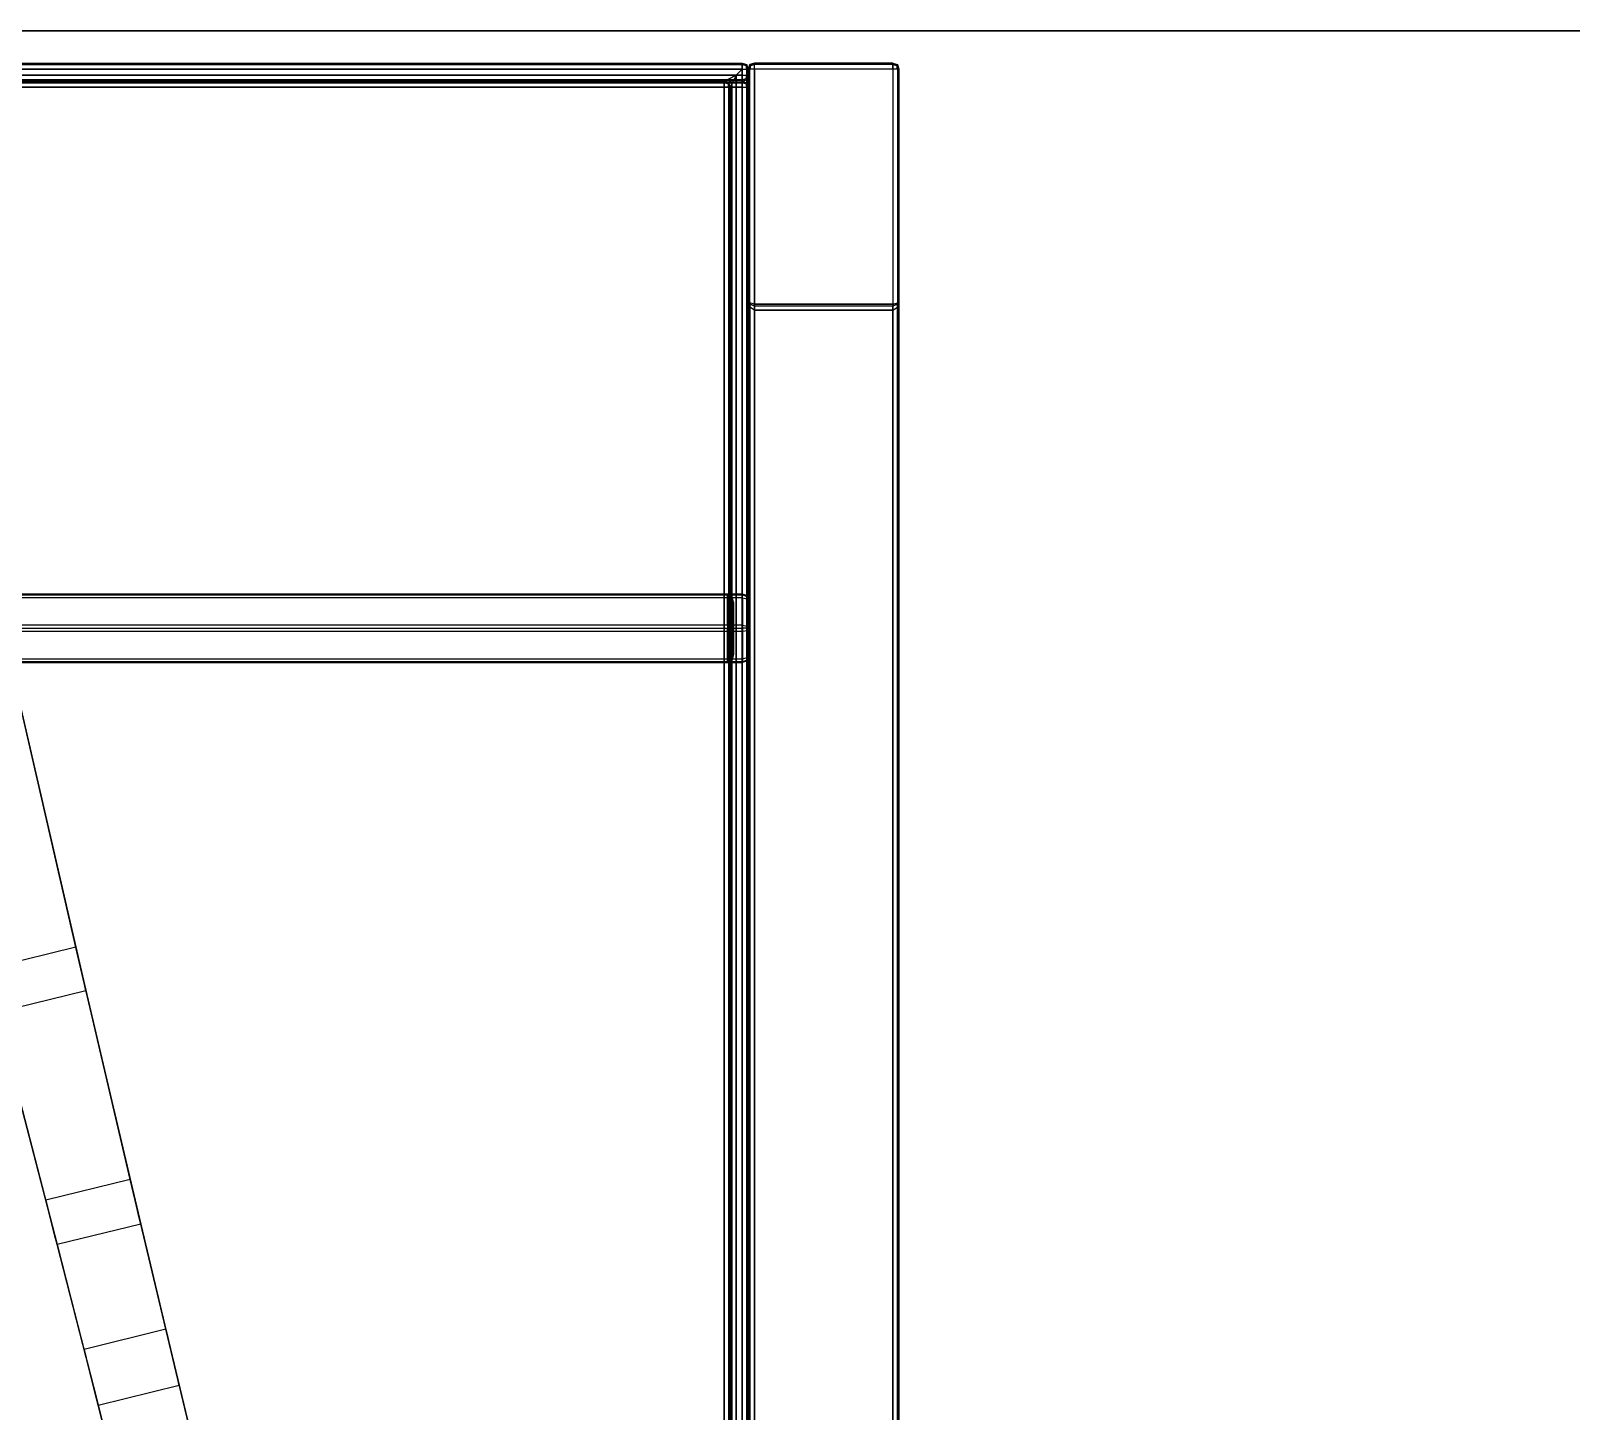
# Model space of a CAD drawing. Extents: x 11992 to 29481, y -6727 to 6811.
# Drawn here: x 15567.5 to 15823.1, y 991.5 to 1220.6 of the extents above; entities that cross this region are included whole.
import ezdxf

# ---------------------------------------------------------------- set-up
doc = ezdxf.new("R2010")
doc.units = 0
doc.header["$MEASUREMENT"] = 0
doc.layers.get('0').update_dxf_attribs({"color": 8, "linetype": 'CONTINUOUS'})

msp = doc.modelspace()

# ---------------------------------------------------------------- linework, layer by layer
for p, q in [((17199.6, 1220.6, -40.43), (14399.59, 1220.6, -40.43)), ((14399.59, 1220.6, 379.57), (17199.6, 1220.6, 379.57)), ((14424.68, 1215.23, -2439.68), (15685.58, 1215.23, -2439.68)), ((14424.68, 1215.23, -2405.56), (15685.58, 1215.23, -2405.56)), ((14424.68, 1215.23, -2403.32), (15685.58, 1215.23, -2403.32)), ((14424.68, 1215.23, -2369.43), (15685.58, 1215.23, -2369.43)), ((14424.68, 1214.98, -2440.43), (15685.58, 1214.98, -2440.43)), ((14424.68, 1214.98, -2404.81), (15685.58, 1214.98, -2404.81)), ((14424.68, 1214.98, -2404.07), (15685.58, 1214.98, -2404.07)), ((14424.68, 1214.98, -2368.68), (15685.58, 1214.98, -2368.68)), ((14424.69, 1215.23, -75.17), (15685.58, 1215.23, -75.17)), ((14424.69, 1215.23, -1412.1), (15685.58, 1215.23, -1412.1)), ((14424.69, 1215.23, -52.17), (15685.58, 1215.23, -52.17)), ((14424.69, 1215.23, -1389.1), (15685.58, 1215.23, -1389.1)), ((14424.69, 1214.98, -75.92), (15685.58, 1214.98, -75.92)), ((14424.69, 1214.98, -1412.85), (15685.58, 1214.98, -1412.85)), ((14424.69, 1214.98, -51.42), (15685.58, 1214.98, -51.42)), ((14424.69, 1214.98, -1388.35), (15685.58, 1214.98, -1388.35)), ((15685.58, 1214.98, -2404.81), (15685.58, 1215.23, -2405.56)), ((15685.58, 1215.23, -52.17), (15685.58, 1215.23, -75.17)), ((15685.58, 1215.23, -52.17), (15686.33, 1214.98, -52.17)), ((15685.58, 1215.23, -52.17), (15685.58, 1214.98, -51.42)), ((15685.58, 1215.23, -1389.1), (15685.58, 1215.23, -1412.1)), ((15685.58, 1215.23, -1389.1), (15686.33, 1214.98, -1389.1)), ((15685.58, 1215.23, -1389.1), (15685.58, 1214.98, -1388.35)), ((15685.58, 1215.23, -2405.56), (15685.58, 1215.23, -2439.68)), ((15685.58, 1215.23, -2405.56), (15686.33, 1214.98, -2405.56)), ((15685.58, 1215.23, -75.17), (15685.58, 1214.98, -75.92)), ((15685.58, 1215.23, -75.17), (15686.33, 1214.98, -75.17)), ((15685.58, 1215.23, -1412.1), (15685.58, 1214.98, -1412.85)), ((15685.58, 1215.23, -1412.1), (15686.33, 1214.98, -1412.1)), ((15685.58, 1214.98, -2440.43), (15685.58, 1215.23, -2439.68)), ((15685.58, 1215.23, -2439.68), (15686.33, 1214.98, -2439.68)), ((15685.58, 1215.23, -2403.32), (15685.58, 1215.23, -2369.43)), ((15685.58, 1215.23, -2403.32), (15685.58, 1214.98, -2404.07)), ((15685.58, 1215.23, -2403.32), (15686.33, 1214.98, -2403.32)), ((15685.58, 1214.98, -2368.68), (15685.58, 1215.23, -2369.43)), ((15685.58, 1215.23, -2369.43), (15686.33, 1214.98, -2369.43)), ((15685.58, 1214.23, -2404.32), (15685.58, 1214.98, -2404.07)), ((15685.58, 1214.23, -2404.56), (15685.58, 1214.98, -2404.81)), ((15685.58, 1214.98, -2404.81), (15686.21, 1214.85, -2404.94)), ((15686.21, 1214.85, -75.8), (15685.58, 1214.98, -75.92)), ((15686.21, 1214.85, -1412.73), (15685.58, 1214.98, -1412.85)), ((15685.58, 1214.23, -51.17), (15685.58, 1214.98, -51.42)), ((15685.58, 1214.23, -1388.1), (15685.58, 1214.98, -1388.35)), ((15685.58, 1214.98, -2440.43), (15685.58, 1214.23, -2440.68)), ((15685.58, 1214.98, -2440.43), (15686.21, 1214.85, -2440.3)), ((15685.58, 1214.23, -76.17), (15685.58, 1214.98, -75.92)), ((15685.58, 1214.23, -1413.1), (15685.58, 1214.98, -1412.85)), ((15685.58, 1214.23, -2368.43), (15685.58, 1214.98, -2368.68)), ((15685.58, 1214.98, -51.42), (15686.21, 1214.85, -51.55)), ((15685.58, 1214.98, -1388.35), (15686.21, 1214.85, -1388.48)), ((15685.58, 1214.98, -2368.68), (15686.21, 1214.85, -2368.8)), ((15686.21, 1214.85, -2403.94), (15685.58, 1214.98, -2404.07)), ((15686.33, 1214.98, -2405.56), (15686.21, 1214.85, -2404.94)), ((15686.33, 1214.98, -75.17), (15686.21, 1214.85, -75.8)), ((15686.33, 1214.98, -1412.1), (15686.21, 1214.85, -1412.73)), ((15686.33, 1214.98, -2369.43), (15686.21, 1214.85, -2368.8)), ((15686.21, 1214.85, -2440.3), (15686.33, 1214.98, -2439.68)), ((15686.21, 1214.85, -51.55), (15686.33, 1214.98, -52.17)), ((15686.21, 1214.85, -1388.48), (15686.33, 1214.98, -1389.1)), ((15686.21, 1214.85, -2403.94), (15686.33, 1214.98, -2403.32)), ((15686.21, 1214.85, -2404.94), (15686.33, 1214.23, -2404.81)), ((15686.21, 1214.85, -75.8), (15686.33, 1214.23, -75.92)), ((15686.21, 1214.85, -1412.73), (15686.33, 1214.23, -1412.85)), ((15686.21, 1214.85, -2368.8), (15686.33, 1214.23, -2368.68)), ((15686.33, 1214.23, -2440.43), (15686.21, 1214.85, -2440.3)), ((15686.33, 1214.23, -2404.07), (15686.21, 1214.85, -2403.94)), ((15686.21, 1214.85, -51.55), (15686.33, 1214.23, -51.42)), ((15686.21, 1214.85, -1388.48), (15686.33, 1214.23, -1388.35)), ((15686.58, 1214.23, -75.17), (15686.33, 1214.98, -75.17)), ((15686.33, 1214.98, -52.17), (15686.33, 1214.98, -75.17)), ((15686.58, 1214.23, -1412.1), (15686.33, 1214.98, -1412.1)), ((15686.33, 1214.98, -1389.1), (15686.33, 1214.98, -1412.1)), ((15686.33, 1214.98, -2403.32), (15686.33, 1214.98, -2369.43)), ((15686.58, 1214.23, -52.17), (15686.33, 1214.98, -52.17)), ((15686.58, 1214.23, -1389.1), (15686.33, 1214.98, -1389.1)), ((15686.58, 1214.23, -2439.68), (15686.33, 1214.98, -2439.68)), ((15686.58, 1214.23, -2405.56), (15686.33, 1214.98, -2405.56)), ((15686.58, 1214.23, -2403.32), (15686.33, 1214.98, -2403.32)), ((15686.58, 1214.23, -2369.43), (15686.33, 1214.98, -2369.43)), ((15686.33, 1214.98, -2439.68), (15686.33, 1214.98, -2405.56)), ((15686.58, 1214.23, -1412.61), (15686.83, 1214.98, -1412.61)), ((15686.58, 1214.23, -52.17), (15686.83, 1214.98, -52.17)), ((15686.58, 1214.23, -2439.43), (15686.83, 1214.98, -2439.43)), ((15686.58, 1214.23, -1388.61), (15686.83, 1214.98, -1388.61)), ((15687.58, 1215.23, -2439.43), (15686.83, 1214.98, -2439.43)), ((15687.58, 1215.23, -1412.61), (15686.83, 1214.98, -1412.61)), ((15686.83, 1214.98, -1388.61), (15687.58, 1215.23, -1388.61)), ((15687.58, 1215.23, -52.17), (15686.83, 1214.98, -52.17)), ((15686.83, 1214.98, -2439.43), (15686.83, 1214.98, -1412.61)), ((15686.83, 1214.98, -1412.61), (15686.83, 1214.98, -1388.61)), ((15686.83, 1214.98, -1388.61), (15686.83, 1214.98, -52.17)), ((15686.96, 1214.86, -2440.05), (15686.83, 1214.98, -2439.43)), ((15686.96, 1214.86, -51.54), (15686.83, 1214.98, -52.17)), ((15686.83, 1214.23, -2440.18), (15686.96, 1214.86, -2440.05)), ((15686.96, 1214.86, -51.54), (15686.83, 1214.23, -51.42)), ((15686.96, 1214.86, -2440.05), (15687.58, 1214.98, -2440.18)), ((15687.58, 1214.98, -51.42), (15686.96, 1214.86, -51.54)), ((15687.58, 1215.23, -2439.43), (15687.58, 1215.23, -1412.61)), ((15687.58, 1215.23, -2439.43), (15687.58, 1214.98, -2440.18)), ((15687.58, 1215.23, -1412.61), (15687.58, 1215.23, -1388.61)), ((15710.58, 1215.23, -1388.61), (15687.58, 1215.23, -1388.61)), ((15687.58, 1215.23, -1388.61), (15687.58, 1215.23, -52.17)), ((15687.58, 1215.23, -52.17), (15710.58, 1215.23, -52.17)), ((15687.58, 1215.23, -52.17), (15687.58, 1214.98, -51.42)), ((15710.58, 1215.23, -1412.61), (15687.58, 1215.23, -1412.61)), ((15710.58, 1215.23, -2439.43), (15687.58, 1215.23, -2439.43)), ((15687.58, 1214.23, -2440.43), (15687.58, 1214.98, -2440.18)), ((15710.58, 1214.98, -2440.18), (15687.58, 1214.98, -2440.18)), ((15687.58, 1214.23, -51.17), (15687.58, 1214.98, -51.42)), ((15710.58, 1214.98, -51.42), (15687.58, 1214.98, -51.42)), ((15710.58, 1215.23, -1388.61), (15711.33, 1214.98, -1388.61)), ((15710.58, 1215.23, -1388.61), (15710.58, 1215.23, -52.17)), ((15710.58, 1215.23, -52.17), (15711.33, 1214.98, -52.17)), ((15710.58, 1215.23, -52.17), (15710.58, 1214.98, -51.42)), ((15710.58, 1215.23, -1412.61), (15710.58, 1215.23, -2439.43)), ((15710.58, 1215.23, -1412.61), (15711.33, 1214.98, -1412.61)), ((15710.58, 1215.23, -1412.61), (15710.58, 1215.23, -1388.61)), ((15710.58, 1215.23, -2439.43), (15710.58, 1214.23, -2440.43)), ((15710.58, 1215.23, -2439.43), (15711.33, 1214.98, -2439.43)), ((15710.58, 1214.98, -2440.18), (15711.21, 1214.86, -2440.05)), ((15710.58, 1214.23, -51.17), (15710.58, 1214.98, -51.42)), ((15711.21, 1214.86, -51.54), (15710.58, 1214.98, -51.42)), ((15711.21, 1214.86, -2440.05), (15711.33, 1214.98, -2439.43)), ((15711.21, 1214.86, -51.54), (15711.33, 1214.98, -52.17)), ((15711.21, 1214.86, -2440.05), (15711.33, 1214.23, -2440.18)), ((15711.33, 1214.23, -51.42), (15711.21, 1214.86, -51.54)), ((15711.33, 1214.98, -2439.43), (15711.33, 1214.98, -1412.61)), ((15711.33, 1214.98, -1412.61), (15711.33, 1214.98, -1388.61)), ((15711.58, 1214.23, -1412.61), (15711.33, 1214.98, -1412.61)), ((15711.33, 1214.98, -1388.61), (15711.58, 1214.23, -1388.61)), ((15711.33, 1214.98, -1388.61), (15711.33, 1214.98, -52.17)), ((15711.58, 1214.23, -2439.43), (15711.33, 1214.98, -2439.43)), ((15711.58, 1214.23, -52.17), (15711.33, 1214.98, -52.17)), ((14424.68, 1214.23, -2368.43), (15685.58, 1214.23, -2368.43)), ((14424.68, 1214.23, -2404.32), (15685.58, 1214.23, -2404.32)), ((14424.68, 1214.23, -2404.56), (15685.58, 1214.23, -2404.56)), ((14424.68, 1214.23, -2440.68), (15685.58, 1214.23, -2440.68)), ((14424.69, 1214.23, -51.17), (15685.58, 1214.23, -51.17)), ((14424.69, 1214.23, -1388.1), (15685.58, 1214.23, -1388.1)), ((15685.58, 1214.23, -76.17), (14424.69, 1214.23, -76.17)), ((15685.58, 1214.23, -1413.1), (14424.69, 1214.23, -1413.1)), ((14424.69, 1213.23, -51.17), (15685.58, 1213.23, -51.17)), ((14424.69, 1213.23, -1388.1), (15685.58, 1213.23, -1388.1)), ((15685.58, 1213.23, -76.17), (14424.69, 1213.23, -76.17)), ((15685.58, 1213.23, -1413.1), (14424.69, 1213.23, -1413.1)), ((15685.58, 1212.48, -75.92), (14424.69, 1212.48, -75.92)), ((14424.69, 1212.48, -51.42), (15685.58, 1212.48, -51.42)), ((15685.58, 1212.48, -1412.85), (14424.69, 1212.48, -1412.85)), ((14424.69, 1212.48, -1388.35), (15685.58, 1212.48, -1388.35)), ((15685.58, 1212.23, -1389.6), (14424.69, 1212.23, -1389.6)), ((15685.58, 1212.23, -1411.6), (14424.69, 1212.23, -1411.6)), ((15685.58, 1212.23, -52.67), (14424.69, 1212.23, -52.67)), ((15685.58, 1212.23, -75.17), (14424.69, 1212.23, -75.17)), ((15685.58, 1212.23, -1412.1), (14424.69, 1212.23, -1412.1)), ((15685.58, 1212.23, -74.67), (14424.69, 1212.23, -74.67)), ((15685.58, 1212.23, -52.17), (14424.69, 1212.23, -52.17)), ((15685.58, 1212.23, -1389.1), (14424.69, 1212.23, -1389.1)), ((14424.69, 1211.98, -1412.35), (15685.58, 1211.98, -1412.35)), ((15685.58, 1211.98, -1388.85), (14424.69, 1211.98, -1388.85)), ((14424.69, 1211.98, -75.42), (15685.58, 1211.98, -75.42)), ((15685.58, 1211.98, -51.92), (14424.69, 1211.98, -51.92)), ((14425.68, 1213.23, -2440.68), (15684.58, 1213.23, -2440.68)), ((14425.68, 1213.23, -2368.43), (15684.58, 1213.23, -2368.43)), ((14425.68, 1213.23, -2404.56), (15684.58, 1213.23, -2404.56)), ((14425.68, 1213.23, -2404.32), (15684.58, 1213.23, -2404.32)), ((14427.18, 1212.48, -2368.68), (15683.08, 1212.48, -2368.68)), ((14427.18, 1212.48, -2440.43), (15683.08, 1212.48, -2440.43)), ((14427.18, 1212.48, -2404.81), (15683.08, 1212.48, -2404.81)), ((14427.18, 1212.48, -2404.07), (15683.08, 1212.48, -2404.07)), ((14427.68, 1212.23, -2369.43), (15682.58, 1212.23, -2369.43)), ((14427.68, 1212.23, -2402.82), (15682.58, 1212.23, -2402.82)), ((14427.68, 1212.23, -2439.68), (15682.58, 1212.23, -2439.68)), ((14427.68, 1212.23, -2369.93), (15682.58, 1212.23, -2369.93)), ((14427.68, 1212.23, -2439.18), (15682.58, 1212.23, -2439.18)), ((14427.68, 1212.23, -2405.56), (15682.58, 1212.23, -2405.56)), ((14427.68, 1212.23, -2403.32), (15682.58, 1212.23, -2403.32)), ((14427.68, 1212.23, -2406.07), (15682.58, 1212.23, -2406.07)), ((14427.68, 1211.98, -2439.93), (15682.58, 1211.98, -2439.93)), ((14427.68, 1211.98, -2405.32), (15682.58, 1211.98, -2405.32)), ((14427.68, 1211.98, -2403.57), (15682.58, 1211.98, -2403.57)), ((14427.68, 1211.98, -2369.18), (15682.58, 1211.98, -2369.18)), ((15683.08, 1212.48, -2404.81), (15682.58, 1212.23, -2405.56)), ((15683.08, 1212.48, -2440.43), (15682.58, 1212.23, -2439.68)), ((15682.58, 1212.23, -2369.43), (15683.08, 1212.48, -2368.68)), ((15683.08, 1212.48, -2404.07), (15682.58, 1212.23, -2403.32)), ((15682.58, 1212.23, -2403.32), (15682.58, 1212.23, -2369.43)), ((15682.58, 1212.23, -2403.32), (15683.33, 1211.98, -2403.32)), ((15682.58, 1211.98, -2405.32), (15682.58, 1212.23, -2406.07)), ((15682.58, 1212.23, -2439.18), (15682.58, 1211.98, -2439.93)), ((15682.58, 1212.23, -2439.18), (15682.58, 1212.23, -2406.07)), ((15682.58, 1212.23, -2439.18), (15683.33, 1211.98, -2439.18)), ((15682.58, 1212.23, -2405.56), (15683.33, 1211.98, -2405.56)), ((15682.58, 1212.23, -2439.68), (15682.58, 1212.23, -2405.56)), ((15682.58, 1212.23, -2369.43), (15683.33, 1211.98, -2369.43)), ((15682.58, 1212.23, -2439.68), (15683.33, 1211.98, -2439.68)), ((15682.58, 1212.23, -2402.82), (15682.58, 1211.98, -2403.57)), ((15682.58, 1212.23, -2402.82), (15682.58, 1212.23, -2369.93)), ((15682.58, 1212.23, -2369.93), (15682.58, 1211.98, -2369.18)), ((15682.58, 1212.23, -2402.82), (15683.33, 1211.98, -2402.82)), ((15682.58, 1212.23, -2369.93), (15683.33, 1211.98, -2369.93)), ((15682.58, 1212.23, -2406.07), (15683.33, 1211.98, -2406.07)), ((15682.58, 1211.98, -2405.32), (15683.21, 1211.86, -2405.44)), ((15682.58, 1211.98, -2369.18), (15683.21, 1211.86, -2369.31)), ((15682.58, 1211.98, -2439.93), (15682.58, 1211.23, -2440.18)), ((15682.58, 1211.98, -2439.93), (15683.21, 1211.86, -2439.8)), ((15682.58, 1211.23, -2368.93), (15682.58, 1211.98, -2369.18)), ((15682.58, 1211.23, -2405.07), (15682.58, 1211.98, -2405.32)), ((15682.58, 1211.98, -2403.57), (15682.58, 1211.23, -2403.82)), ((15682.58, 1211.98, -2403.57), (15683.21, 1211.86, -2403.44)), ((15683.08, 1212.48, -2440.43), (15684.58, 1213.23, -2440.68)), ((15684.58, 1213.23, -2368.43), (15683.08, 1212.48, -2368.68)), ((15684.58, 1213.23, -2404.56), (15683.08, 1212.48, -2404.81)), ((15683.08, 1212.48, -2404.07), (15684.58, 1213.23, -2404.32)), ((15683.58, 1212.23, -2368.66), (15683.08, 1212.48, -2368.68)), ((15683.08, 1212.48, -2404.81), (15683.58, 1212.23, -2404.8)), ((15683.08, 1212.48, -2440.43), (15683.58, 1212.23, -2440.45)), ((15683.08, 1212.48, -2404.07), (15683.58, 1212.23, -2404.08)), ((15683.21, 1211.86, -2439.8), (15683.33, 1211.98, -2439.18)), ((15683.21, 1211.86, -2405.44), (15683.33, 1211.98, -2406.07)), ((15683.21, 1211.86, -2403.44), (15683.33, 1211.98, -2402.82)), ((15683.21, 1211.86, -2369.31), (15683.33, 1211.98, -2369.93)), ((15683.33, 1211.23, -2405.32), (15683.21, 1211.86, -2405.44)), ((15683.21, 1211.86, -2439.8), (15683.33, 1211.23, -2439.93)), ((15683.21, 1211.86, -2403.44), (15683.33, 1211.23, -2403.57)), ((15683.33, 1211.23, -2369.18), (15683.21, 1211.86, -2369.31)), ((15683.58, 1212.23, -2368.66), (15683.33, 1211.98, -2369.43)), ((15683.33, 1211.98, -2439.68), (15683.58, 1212.23, -2440.45)), ((15683.33, 1211.98, -2403.32), (15683.58, 1212.23, -2404.08)), ((15683.58, 1212.23, -2404.8), (15683.33, 1211.98, -2405.56)), ((15683.33, 1211.98, -2369.93), (15683.33, 1211.98, -2402.82)), ((15683.58, 1211.23, -2369.43), (15683.33, 1211.98, -2369.43)), ((15683.58, 1211.23, -2369.93), (15683.33, 1211.98, -2369.93)), ((15683.58, 1211.23, -2439.18), (15683.33, 1211.98, -2439.18)), ((15683.58, 1211.23, -2402.82), (15683.33, 1211.98, -2402.82)), ((15683.58, 1211.23, -2439.68), (15683.33, 1211.98, -2439.68)), ((15683.33, 1211.98, -2439.68), (15683.33, 1211.98, -2405.56)), ((15683.58, 1211.23, -2403.32), (15683.33, 1211.98, -2403.32)), ((15683.33, 1211.98, -2403.32), (15683.33, 1211.98, -2369.43)), ((15683.58, 1211.23, -2406.07), (15683.33, 1211.98, -2406.07)), ((15683.33, 1211.98, -2406.07), (15683.33, 1211.98, -2439.18)), ((15683.58, 1211.23, -2405.56), (15683.33, 1211.98, -2405.56)), ((15683.58, 1212.23, -2440.45), (15683.83, 1211.73, -2440.43)), ((15683.83, 1211.73, -2404.81), (15683.58, 1212.23, -2404.8)), ((15683.58, 1212.23, -2404.08), (15683.83, 1211.73, -2404.07)), ((15683.83, 1211.73, -2368.68), (15683.58, 1212.23, -2368.66)), ((15683.58, 1211.23, -2369.43), (15683.83, 1211.73, -2368.68)), ((15683.58, 1211.23, -2439.68), (15683.83, 1211.73, -2440.43)), ((15683.58, 1211.23, -2403.32), (15683.83, 1211.73, -2404.07)), ((15683.58, 1211.23, -2405.56), (15683.83, 1211.73, -2404.81)), ((15684.58, 1213.23, -2404.32), (15683.83, 1211.73, -2404.07)), ((15684.58, 1213.23, -2368.43), (15683.83, 1211.73, -2368.68)), ((15684.58, 1213.23, -2440.68), (15683.83, 1211.73, -2440.43)), ((15684.58, 1213.23, -2404.56), (15683.83, 1211.73, -2404.81)), ((15683.83, 1211.73, -2404.07), (15683.83, 633.1, -2404.07)), ((15683.83, 633.1, -2404.81), (15683.83, 1211.73, -2404.81)), ((15683.83, 633.1, -2368.68), (15683.83, 1211.73, -2368.68)), ((15683.83, 1211.73, -2440.43), (15683.83, 633.1, -2440.43)), ((15685.58, 1214.23, -2404.32), (15684.58, 1213.23, -2404.32)), ((15685.58, 1214.23, -2440.68), (15684.58, 1213.23, -2440.68)), ((15685.58, 1214.23, -2368.43), (15684.58, 1213.23, -2368.43)), ((15684.58, 1213.23, -2404.56), (15685.58, 1214.23, -2404.56)), ((15684.58, 631.6, -2404.32), (15684.58, 1213.23, -2404.32)), ((15684.58, 631.6, -2368.43), (15684.58, 1213.23, -2368.43)), ((15684.58, 631.6, -2440.68), (15684.58, 1213.23, -2440.68)), ((15684.58, 1213.23, -2404.56), (15684.58, 631.6, -2404.56)), ((15685.58, 1214.23, -2404.32), (15685.58, 630.6, -2404.32)), ((15685.58, 1214.23, -2404.32), (15686.33, 1214.23, -2404.07)), ((15685.58, 1214.23, -2404.56), (15685.58, 630.6, -2404.56)), ((15685.58, 1214.23, -2404.56), (15686.33, 1214.23, -2404.81)), ((15685.58, 1213.23, -51.17), (15685.58, 1214.23, -51.17)), ((15685.58, 1213.23, -1388.1), (15685.58, 1214.23, -1388.1)), ((15685.58, 1214.23, -51.17), (15686.33, 1214.23, -51.42)), ((15685.58, 1214.23, -1388.1), (15686.33, 1214.23, -1388.35)), ((15685.58, 1214.23, -76.17), (15685.58, 1213.23, -76.17)), ((15685.58, 1214.23, -76.17), (15686.33, 1214.23, -75.92)), ((15685.58, 1214.23, -1413.1), (15685.58, 1213.23, -1413.1)), ((15685.58, 1214.23, -1413.1), (15686.33, 1214.23, -1412.85)), ((15685.58, 1214.23, -2440.68), (15685.58, 630.6, -2440.68)), ((15685.58, 1214.23, -2440.68), (15686.33, 1214.23, -2440.43)), ((15685.58, 630.6, -2368.43), (15685.58, 1214.23, -2368.43)), ((15685.58, 1214.23, -2368.43), (15686.33, 1214.23, -2368.68)), ((15685.58, 1213.23, -51.17), (15686.33, 1213.23, -51.42)), ((15685.58, 1213.23, -51.17), (15685.58, 1212.48, -51.42)), ((15685.58, 1213.23, -1388.1), (15686.33, 1213.23, -1388.35)), ((15685.58, 1213.23, -1388.1), (15685.58, 1212.48, -1388.35)), ((15685.58, 1213.23, -76.17), (15685.58, 1212.48, -75.92)), ((15685.58, 1213.23, -76.17), (15686.33, 1213.23, -75.92)), ((15685.58, 1213.23, -1413.1), (15685.58, 1212.48, -1412.85)), ((15685.58, 1213.23, -1413.1), (15686.33, 1213.23, -1412.85)), ((15685.58, 1212.48, -51.42), (15686.21, 1212.6, -51.55)), ((15685.58, 1212.48, -1388.35), (15686.21, 1212.6, -1388.48)), ((15686.21, 1212.6, -75.8), (15685.58, 1212.48, -75.92)), ((15686.21, 1212.6, -1412.73), (15685.58, 1212.48, -1412.85)), ((15685.58, 1212.23, -75.17), (15686.33, 1212.48, -75.17)), ((15685.58, 1212.23, -75.17), (15685.58, 1212.48, -75.92)), ((15685.58, 1212.23, -1412.1), (15686.33, 1212.48, -1412.1)), ((15685.58, 1212.23, -1412.1), (15685.58, 1212.48, -1412.85)), ((15685.58, 1212.23, -52.17), (15685.58, 1212.48, -51.42)), ((15685.58, 1212.23, -52.17), (15686.33, 1212.48, -52.17)), ((15685.58, 1212.23, -1389.1), (15685.58, 1212.48, -1388.35)), ((15685.58, 1212.23, -1389.1), (15686.33, 1212.48, -1389.1)), ((15685.58, 1212.23, -1389.6), (15685.58, 1212.23, -1411.6)), ((15685.58, 1212.23, -1389.6), (15686.33, 1211.98, -1389.6)), ((15685.58, 1212.23, -1389.6), (15685.58, 1211.98, -1388.85)), ((15685.58, 1212.23, -1411.6), (15685.58, 1211.98, -1412.35)), ((15685.58, 1212.23, -1411.6), (15686.33, 1211.98, -1411.6)), ((15685.58, 1212.23, -52.67), (15685.58, 1212.23, -74.67)), ((15685.58, 1212.23, -52.67), (15686.33, 1211.98, -52.67)), ((15685.58, 1212.23, -52.67), (15685.58, 1211.98, -51.92)), ((15685.58, 1212.23, -75.17), (15685.58, 1212.23, -52.17)), ((15685.58, 1212.23, -1412.1), (15685.58, 1212.23, -1389.1)), ((15685.58, 1212.23, -74.67), (15685.58, 1211.98, -75.42)), ((15685.58, 1212.23, -74.67), (15686.33, 1211.98, -74.67)), ((15685.58, 1211.23, -1388.6), (15685.58, 1211.98, -1388.85)), ((15686.21, 1211.85, -1388.98), (15685.58, 1211.98, -1388.85)), ((15685.58, 1211.23, -75.67), (15685.58, 1211.98, -75.42)), ((15685.58, 1211.98, -1412.35), (15686.21, 1211.85, -1412.23)), ((15685.58, 1211.23, -51.67), (15685.58, 1211.98, -51.92)), ((15686.21, 1211.86, -52.05), (15685.58, 1211.98, -51.92)), ((15685.58, 1211.98, -75.42), (15686.21, 1211.86, -75.3)), ((15685.58, 1211.23, -1412.6), (15685.58, 1211.98, -1412.35)), ((15686.21, 1212.6, -51.55), (15686.33, 1213.23, -51.42)), ((15686.21, 1212.6, -1388.48), (15686.33, 1213.23, -1388.35)), ((15686.33, 1213.23, -75.92), (15686.21, 1212.6, -75.8)), ((15686.33, 1213.23, -1412.85), (15686.21, 1212.6, -1412.73)), ((15686.21, 1212.6, -51.55), (15686.33, 1212.48, -52.17)), ((15686.21, 1212.6, -1388.48), (15686.33, 1212.48, -1389.1)), ((15686.21, 1212.6, -75.8), (15686.33, 1212.48, -75.17)), ((15686.21, 1212.6, -1412.73), (15686.33, 1212.48, -1412.1)), ((15686.21, 1211.85, -1388.98), (15686.33, 1211.98, -1389.6)), ((15686.21, 1211.85, -1412.23), (15686.33, 1211.98, -1411.6)), ((15686.21, 1211.86, -52.05), (15686.33, 1211.98, -52.67)), ((15686.21, 1211.86, -75.3), (15686.33, 1211.98, -74.67)), ((15686.33, 1211.23, -51.92), (15686.21, 1211.86, -52.05)), ((15686.21, 1211.86, -75.3), (15686.33, 1211.23, -75.42)), ((15686.33, 1211.23, -1388.85), (15686.21, 1211.85, -1388.98)), ((15686.21, 1211.85, -1412.23), (15686.33, 1211.23, -1412.35)), ((15686.58, 1214.23, -75.17), (15686.33, 1214.23, -75.92)), ((15686.58, 1214.23, -1412.1), (15686.33, 1214.23, -1412.85)), ((15686.58, 1214.23, -52.17), (15686.33, 1214.23, -51.42)), ((15686.58, 1214.23, -1389.1), (15686.33, 1214.23, -1388.35)), ((15686.58, 1214.23, -2439.68), (15686.33, 1214.23, -2440.43)), ((15686.33, 1213.23, -51.42), (15686.33, 1214.23, -51.42)), ((15686.33, 1213.23, -1388.35), (15686.33, 1214.23, -1388.35)), ((15686.58, 1214.23, -2405.56), (15686.33, 1214.23, -2404.81)), ((15686.33, 1214.23, -2404.81), (15686.33, 630.6, -2404.81)), ((15686.58, 1214.23, -2403.32), (15686.33, 1214.23, -2404.07)), ((15686.33, 1214.23, -2368.68), (15686.33, 630.6, -2368.68)), ((15686.33, 1214.23, -75.92), (15686.33, 1213.23, -75.92)), ((15686.33, 1214.23, -1412.85), (15686.33, 1213.23, -1412.85)), ((15686.58, 1214.23, -2369.43), (15686.33, 1214.23, -2368.68)), ((15686.33, 630.6, -2440.43), (15686.33, 1214.23, -2440.43)), ((15686.33, 630.6, -2404.07), (15686.33, 1214.23, -2404.07)), ((15686.58, 1213.23, -52.17), (15686.33, 1212.48, -52.17)), ((15686.58, 1213.23, -52.17), (15686.33, 1213.23, -51.42)), ((15686.58, 1213.23, -1389.1), (15686.33, 1212.48, -1389.1)), ((15686.58, 1213.23, -1389.1), (15686.33, 1213.23, -1388.35)), ((15686.58, 1213.23, -75.17), (15686.33, 1213.23, -75.92)), ((15686.58, 1213.23, -75.17), (15686.33, 1212.48, -75.17)), ((15686.58, 1213.23, -1412.1), (15686.33, 1213.23, -1412.85)), ((15686.58, 1213.23, -1412.1), (15686.33, 1212.48, -1412.1)), ((15686.33, 1212.48, -75.17), (15686.33, 1212.48, -52.17)), ((15686.33, 1212.48, -1412.1), (15686.33, 1212.48, -1389.1)), ((15686.58, 1211.23, -52.67), (15686.33, 1211.98, -52.67)), ((15686.33, 1211.98, -52.67), (15686.33, 1211.98, -74.67)), ((15686.58, 1211.23, -74.67), (15686.33, 1211.98, -74.67)), ((15686.58, 1211.23, -1389.6), (15686.33, 1211.98, -1389.6)), ((15686.33, 1211.98, -1389.6), (15686.33, 1211.98, -1411.6)), ((15686.58, 1211.23, -1411.6), (15686.33, 1211.98, -1411.6)), ((15686.58, 1214.23, -75.17), (15686.58, 1213.23, -75.17)), ((15686.58, 1214.23, -75.17), (15686.58, 1214.23, -52.17)), ((15686.58, 1214.23, -1412.1), (15686.58, 1213.23, -1412.1)), ((15686.58, 1214.23, -1412.1), (15686.58, 1214.23, -1389.1)), ((15686.58, 630.6, -2439.68), (15686.58, 1214.23, -2439.68)), ((15686.58, 1214.23, -52.17), (15686.58, 1213.23, -52.17)), ((15686.58, 1214.23, -1389.1), (15686.58, 1213.23, -1389.1)), ((15686.58, 1214.23, -2439.68), (15686.58, 1214.23, -2405.56)), ((15686.58, 630.6, -2403.32), (15686.58, 1214.23, -2403.32)), ((15686.58, 1214.23, -2405.56), (15686.58, 630.6, -2405.56)), ((15686.58, 1214.23, -2403.32), (15686.58, 1214.23, -2369.43)), ((15686.58, 1214.23, -2369.43), (15686.58, 630.6, -2369.43)), ((15686.58, 1214.23, -1412.61), (15686.58, 1176.23, -1411.61)), ((15686.58, 1214.23, -1412.61), (15686.58, 1214.23, -1388.61)), ((15686.58, 1214.23, -52.17), (15686.58, 630.6, -52.17)), ((15686.58, 1214.23, -52.17), (15686.58, 1176.23, -75.17)), ((15686.58, 1214.23, -52.17), (15686.83, 1214.23, -51.42)), ((15686.58, 1214.23, -2439.43), (15686.58, 1176.23, -2366.43)), ((15686.58, 1214.23, -2439.43), (15686.58, 630.6, -2439.43)), ((15686.58, 1214.23, -2439.43), (15686.58, 1214.23, -1412.61)), ((15686.58, 1214.23, -2439.43), (15686.83, 1214.23, -2440.18)), ((15686.58, 1214.23, -1388.61), (15686.58, 1176.23, -1389.61)), ((15686.58, 1214.23, -1388.61), (15686.58, 1214.23, -52.17)), ((15686.58, 1213.23, -52.17), (15686.58, 1213.23, -75.17)), ((15686.58, 1213.23, -1389.1), (15686.58, 1213.23, -1412.1)), ((15687.58, 1214.23, -2440.43), (15686.83, 1214.23, -2440.18)), ((15686.83, 630.6, -2440.18), (15686.83, 1214.23, -2440.18)), ((15686.83, 630.6, -51.42), (15686.83, 1214.23, -51.42)), ((15687.58, 1214.23, -51.17), (15686.83, 1214.23, -51.42)), ((15687.58, 630.6, -2440.43), (15687.58, 1214.23, -2440.43)), ((15710.58, 1214.23, -51.17), (15687.58, 1214.23, -51.17)), ((15687.58, 1214.23, -51.17), (15687.58, 630.6, -51.17)), ((15710.58, 1214.23, -2440.43), (15687.58, 1214.23, -2440.43)), ((15710.58, 1214.23, -51.17), (15710.58, 630.6, -51.17)), ((15710.58, 1214.23, -2440.43), (15710.58, 629.85, -2440.18)), ((15711.58, 1214.23, -2439.43), (15710.58, 1214.23, -2440.43)), ((15711.58, 1214.23, -52.17), (15710.58, 1214.23, -51.17)), ((15711.33, 1214.23, -2440.18), (15711.33, 630.6, -2440.18)), ((15711.33, 1214.23, -51.42), (15711.33, 630.6, -51.42)), ((15711.58, 1176.23, -1411.61), (15711.58, 1214.23, -1412.61)), ((15711.58, 1176.23, -1389.61), (15711.58, 1214.23, -1388.61)), ((15711.58, 1214.23, -1412.61), (15711.58, 1214.23, -1388.61)), ((15711.58, 1214.23, -1388.61), (15711.58, 1214.23, -52.17)), ((15711.58, 630.6, -52.17), (15711.58, 1214.23, -52.17)), ((15711.58, 1176.23, -75.17), (15711.58, 1214.23, -52.17)), ((15711.58, 1214.23, -2439.43), (15711.58, 630.6, -2439.43)), ((15711.58, 1214.23, -2439.43), (15711.58, 1214.23, -1412.61)), ((15685.58, 1211.23, -1388.6), (14424.69, 1211.23, -1388.6)), ((14424.69, 1211.23, -75.67), (15685.58, 1211.23, -75.67)), ((15685.58, 1211.23, -51.67), (14424.69, 1211.23, -51.67)), ((14424.69, 1211.23, -1412.6), (15685.58, 1211.23, -1412.6)), ((14427.68, 1211.23, -2403.82), (15682.58, 1211.23, -2403.82)), ((14427.68, 1211.23, -2405.07), (15682.58, 1211.23, -2405.07)), ((14427.68, 1211.23, -2368.93), (15682.58, 1211.23, -2368.93)), ((14427.68, 1211.23, -2440.18), (15682.58, 1211.23, -2440.18)), ((15682.58, 633.6, -2368.93), (15682.58, 1211.23, -2368.93)), ((15682.58, 633.6, -2403.82), (15682.58, 1211.23, -2403.82)), ((15682.58, 633.6, -2440.18), (15682.58, 1211.23, -2440.18)), ((15682.58, 1211.23, -2368.93), (15683.33, 1211.23, -2369.18)), ((15682.58, 1211.23, -2440.18), (15683.33, 1211.23, -2439.93)), ((15682.58, 1211.23, -2403.82), (15683.33, 1211.23, -2403.57)), ((15682.58, 1211.23, -2405.07), (15683.33, 1211.23, -2405.32)), ((15682.58, 1211.23, -2405.07), (15682.58, 633.6, -2405.07)), ((15683.33, 633.6, -2439.93), (15683.33, 1211.23, -2439.93)), ((15683.58, 1211.23, -2369.93), (15683.33, 1211.23, -2369.18)), ((15683.58, 1211.23, -2439.18), (15683.33, 1211.23, -2439.93)), ((15683.33, 633.6, -2403.57), (15683.33, 1211.23, -2403.57)), ((15683.33, 1211.23, -2405.32), (15683.33, 633.6, -2405.32)), ((15683.58, 1211.23, -2402.82), (15683.33, 1211.23, -2403.57)), ((15683.33, 1211.23, -2369.18), (15683.33, 633.6, -2369.18)), ((15683.58, 1211.23, -2406.07), (15683.33, 1211.23, -2405.32)), ((15683.58, 633.6, -2439.18), (15683.58, 1211.23, -2439.18)), ((15683.58, 1211.23, -2369.93), (15683.58, 1211.23, -2402.82)), ((15683.58, 1211.23, -2369.93), (15683.58, 633.6, -2369.93)), ((15683.58, 633.6, -2402.82), (15683.58, 1211.23, -2402.82)), ((15683.58, 1211.23, -2439.68), (15683.58, 1211.23, -2405.56)), ((15683.58, 1211.23, -2439.68), (15683.58, 633.6, -2439.68)), ((15683.58, 1211.23, -2403.32), (15683.58, 1211.23, -2369.43)), ((15683.58, 1211.23, -2403.32), (15683.58, 633.6, -2403.32)), ((15683.58, 1211.23, -2406.07), (15683.58, 1211.23, -2439.18)), ((15683.58, 1211.23, -2406.07), (15683.58, 633.6, -2406.07)), ((15683.58, 633.6, -2405.56), (15683.58, 1211.23, -2405.56)), ((15683.58, 633.6, -2369.43), (15683.58, 1211.23, -2369.43)), ((15685.58, 1211.23, -1388.6), (15685.58, 640.07, -1388.6)), ((15685.58, 1211.23, -1388.6), (15686.33, 1211.23, -1388.85)), ((15685.58, 1211.23, -75.67), (15685.58, 640.07, -75.67)), ((15685.58, 1211.23, -75.67), (15686.33, 1211.23, -75.42)), ((15685.58, 1211.23, -51.67), (15685.58, 640.07, -51.67)), ((15685.58, 1211.23, -51.67), (15686.33, 1211.23, -51.92)), ((15685.58, 1211.23, -1412.6), (15685.58, 640.07, -1412.6)), ((15685.58, 1211.23, -1412.6), (15686.33, 1211.23, -1412.35)), ((15686.58, 1211.23, -52.67), (15686.33, 1211.23, -51.92)), ((15686.33, 1211.23, -75.42), (15686.33, 640.07, -75.42)), ((15686.33, 1211.23, -1388.85), (15686.33, 640.07, -1388.85)), ((15686.58, 1211.23, -74.67), (15686.33, 1211.23, -75.42)), ((15686.33, 1211.23, -51.92), (15686.33, 640.07, -51.92)), ((15686.58, 1211.23, -1389.6), (15686.33, 1211.23, -1388.85)), ((15686.33, 1211.23, -1412.35), (15686.33, 640.07, -1412.35)), ((15686.58, 1211.23, -1411.6), (15686.33, 1211.23, -1412.35)), ((15686.58, 1211.23, -52.67), (15686.58, 1211.23, -74.67)), ((15686.58, 1211.23, -52.67), (15686.58, 640.07, -52.67)), ((15686.58, 640.07, -74.67), (15686.58, 1211.23, -74.67)), ((15686.58, 1211.23, -1389.6), (15686.58, 1211.23, -1411.6)), ((15686.58, 1211.23, -1389.6), (15686.58, 640.07, -1389.6)), ((15686.58, 640.07, -1411.6), (15686.58, 1211.23, -1411.6)), ((15686.58, 1176.23, -1411.61), (15686.83, 1175.48, -1413.11)), ((15686.58, 1176.23, -1411.61), (15686.83, 1174.73, -1412.36)), ((15686.58, 1176.23, -1411.61), (15686.58, 1176.23, -1389.61)), ((15686.58, 1176.23, -75.17), (15686.58, 668.6, -75.17)), ((15686.58, 1176.23, -75.17), (15686.83, 1174.73, -75.92)), ((15686.58, 1176.23, -75.17), (15686.83, 1175.48, -76.67)), ((15686.58, 668.6, -2366.43), (15686.58, 1176.23, -2366.43)), ((15686.58, 1176.23, -2366.43), (15686.58, 1176.23, -1411.61)), ((15686.58, 1176.23, -2366.43), (15686.83, 1174.73, -2365.68)), ((15686.58, 1176.23, -2366.43), (15686.83, 1175.48, -2364.93)), ((15686.58, 668.6, -1411.61), (15686.58, 1176.23, -1411.61)), ((15686.58, 668.6, -1389.61), (15686.58, 1176.23, -1389.61)), ((15686.58, 1176.23, -1389.61), (15686.58, 1176.23, -75.17)), ((15686.58, 1176.23, -1389.61), (15686.83, 1175.48, -1388.11)), ((15686.58, 1176.23, -1389.61), (15686.83, 1174.73, -1388.86)), ((15711.58, 1176.23, -2366.43), (15711.33, 1174.73, -2365.68)), ((15711.58, 1176.23, -2366.43), (15711.33, 1175.48, -2364.93)), ((15711.58, 1176.23, -1411.61), (15711.33, 1175.48, -1413.11)), ((15711.58, 1176.23, -1411.61), (15711.33, 1174.73, -1412.36)), ((15711.58, 1176.23, -1389.61), (15711.33, 1175.48, -1388.11)), ((15711.58, 1176.23, -1389.61), (15711.33, 1174.73, -1388.86)), ((15711.58, 1176.23, -75.17), (15711.33, 1174.73, -75.92)), ((15711.58, 1176.23, -75.17), (15711.33, 1175.48, -76.67)), ((15711.58, 1176.23, -2366.43), (15711.58, 668.6, -2366.43)), ((15711.58, 1176.23, -2366.43), (15711.58, 1176.23, -1411.61)), ((15711.58, 668.6, -1389.61), (15711.58, 1176.23, -1389.61)), ((15711.58, 1176.23, -1411.61), (15711.58, 668.6, -1411.61)), ((15711.58, 1176.23, -1411.61), (15711.58, 1176.23, -1389.61)), ((15711.58, 1176.23, -1389.61), (15711.58, 1176.23, -75.17)), ((15711.58, 668.6, -75.17), (15711.58, 1176.23, -75.17)), ((15686.83, 1175.48, -1388.11), (15686.81, 1175.23, -1388.61)), ((15686.81, 1175.23, -76.17), (15686.83, 1175.48, -76.67)), ((15686.81, 1175.23, -1412.61), (15686.83, 1175.48, -1413.11)), ((15686.81, 1175.23, -2365.43), (15686.83, 1175.48, -2364.93)), ((15686.83, 1174.73, -75.92), (15686.81, 1175.23, -76.17)), ((15686.81, 1175.23, -76.17), (15687.58, 1174.98, -76.42)), ((15686.81, 1175.23, -1388.61), (15687.58, 1174.98, -1388.36)), ((15686.81, 1175.23, -1388.61), (15686.83, 1174.73, -1388.86)), ((15687.58, 1174.98, -2365.18), (15686.81, 1175.23, -2365.43)), ((15687.58, 1174.98, -1412.86), (15686.81, 1175.23, -1412.61)), ((15686.81, 1175.23, -2365.43), (15686.83, 1174.73, -2365.68)), ((15686.81, 1175.23, -1412.61), (15686.83, 1174.73, -1412.36)), ((15686.83, 1175.48, -1413.11), (15686.83, 1175.48, -2364.93)), ((15687.58, 1175.23, -77.17), (15686.83, 1175.48, -76.67)), ((15686.83, 1175.48, -1388.11), (15686.83, 1175.48, -76.67)), ((15687.58, 1175.23, -1413.61), (15686.83, 1175.48, -1413.11)), ((15687.58, 1175.23, -2364.43), (15686.83, 1175.48, -2364.93)), ((15687.58, 1175.23, -1387.61), (15686.83, 1175.48, -1388.11)), ((15687.58, 1174.23, -1412.61), (15686.83, 1174.73, -1412.36)), ((15686.83, 1174.73, -2365.68), (15686.83, 670.1, -2365.68)), ((15687.58, 1174.23, -76.17), (15686.83, 1174.73, -75.92)), ((15686.83, 1174.73, -75.92), (15686.83, 670.1, -75.92)), ((15687.58, 1174.23, -2365.43), (15686.83, 1174.73, -2365.68)), ((15686.83, 670.1, -1388.86), (15686.83, 1174.73, -1388.86)), ((15687.58, 1174.23, -1388.61), (15686.83, 1174.73, -1388.86)), ((15686.83, 670.1, -1412.36), (15686.83, 1174.73, -1412.36)), ((15687.58, 1175.23, -77.17), (15687.58, 1174.98, -76.42)), ((15687.58, 1175.23, -1413.61), (15710.58, 1175.23, -1413.61)), ((15687.58, 1175.23, -1413.61), (15687.58, 1175.23, -2364.43)), ((15687.58, 1175.23, -1413.61), (15687.58, 1174.98, -1412.86)), ((15687.58, 1175.23, -2364.43), (15710.58, 1175.23, -2364.43)), ((15687.58, 1175.23, -2364.43), (15687.58, 1174.98, -2365.18)), ((15687.58, 1175.23, -1387.61), (15687.58, 1175.23, -77.17)), ((15687.58, 1175.23, -1387.61), (15710.58, 1175.23, -1387.61)), ((15687.58, 1175.23, -1387.61), (15687.58, 1174.98, -1388.36)), ((15710.58, 1175.23, -77.17), (15687.58, 1175.23, -77.17)), ((15687.58, 1174.23, -1412.61), (15687.58, 1174.98, -1412.86)), ((15687.58, 1174.23, -76.17), (15687.58, 1174.98, -76.42)), ((15687.58, 1174.23, -2365.43), (15687.58, 1174.98, -2365.18)), ((15687.58, 1174.23, -1388.61), (15687.58, 1174.98, -1388.36)), ((15687.58, 1174.98, -76.42), (15710.58, 1174.98, -76.42)), ((15687.58, 1174.98, -1388.36), (15710.58, 1174.98, -1388.36)), ((15687.58, 1174.98, -2365.18), (15710.58, 1174.98, -2365.18)), ((15687.58, 1174.98, -1412.86), (15710.58, 1174.98, -1412.86)), ((15687.58, 1174.23, -1412.61), (15710.58, 1174.23, -1412.61)), ((15687.58, 1174.23, -76.17), (15687.58, 670.6, -76.17)), ((15687.58, 1174.23, -76.17), (15710.58, 1174.23, -76.17)), ((15687.58, 1174.23, -2365.43), (15710.58, 1174.23, -2365.43)), ((15687.58, 1174.23, -2365.43), (15687.58, 670.6, -2365.43)), ((15710.58, 1174.23, -1388.61), (15687.58, 1174.23, -1388.61)), ((15687.58, 1174.23, -1388.61), (15687.58, 670.6, -1388.61)), ((15687.58, 1174.23, -1412.61), (15687.58, 669.85, -1412.86)), ((15710.58, 1175.23, -2364.43), (15711.33, 1175.48, -2364.93)), ((15710.58, 1175.23, -1413.61), (15711.33, 1175.48, -1413.11)), ((15710.58, 1175.23, -1387.61), (15711.33, 1175.48, -1388.11)), ((15710.58, 1175.23, -77.17), (15711.33, 1175.48, -76.67)), ((15711.35, 1175.23, -2365.43), (15710.58, 1174.98, -2365.18)), ((15710.58, 1174.98, -76.42), (15711.35, 1175.23, -76.17)), ((15710.58, 1175.23, -2364.43), (15710.58, 1175.23, -1413.61)), ((15710.58, 1175.23, -2364.43), (15710.58, 1174.98, -2365.18)), ((15711.35, 1175.23, -1412.61), (15710.58, 1174.98, -1412.86)), ((15710.58, 1175.23, -1413.61), (15710.58, 1174.98, -1412.86)), ((15710.58, 1175.23, -1387.61), (15710.58, 1175.23, -77.17)), ((15710.58, 1175.23, -1387.61), (15710.58, 1174.23, -1388.61)), ((15710.58, 1174.98, -1388.36), (15711.35, 1175.23, -1388.61)), ((15710.58, 1175.23, -77.17), (15710.58, 1174.23, -76.17)), ((15710.58, 1174.23, -1412.61), (15710.58, 1174.98, -1412.86)), ((15710.58, 1174.23, -2365.43), (15710.58, 1174.98, -2365.18)), ((15710.58, 1174.23, -1412.61), (15711.33, 1174.73, -1412.36)), ((15710.58, 1174.23, -76.17), (15711.33, 1174.73, -75.92)), ((15710.58, 1174.23, -1388.61), (15711.33, 1174.73, -1388.86)), ((15710.58, 1174.23, -2365.43), (15711.33, 1174.73, -2365.68)), ((15710.58, 1174.23, -76.17), (15710.58, 670.6, -76.17)), ((15710.58, 670.6, -1388.61), (15710.58, 1174.23, -1388.61)), ((15710.58, 670.6, -2365.43), (15710.58, 1174.23, -2365.43)), ((15710.58, 670.6, -1412.61), (15710.58, 1174.23, -1412.61)), ((15711.35, 1175.23, -2365.43), (15711.33, 1175.48, -2364.93)), ((15711.33, 1175.48, -2364.93), (15711.33, 1175.48, -1413.11)), ((15711.33, 1175.48, -1413.11), (15711.35, 1175.23, -1412.61)), ((15711.35, 1175.23, -76.17), (15711.33, 1175.48, -76.67)), ((15711.33, 1175.48, -76.67), (15711.33, 1175.48, -1388.11)), ((15711.35, 1175.23, -1388.61), (15711.33, 1175.48, -1388.11)), ((15711.35, 1175.23, -76.17), (15711.33, 1174.73, -75.92)), ((15711.35, 1175.23, -1412.61), (15711.33, 1174.73, -1412.36)), ((15711.33, 1174.73, -2365.68), (15711.35, 1175.23, -2365.43)), ((15711.35, 1175.23, -1388.61), (15711.33, 1174.73, -1388.86)), ((15711.33, 670.1, -1388.86), (15711.33, 1174.73, -1388.86)), ((15711.33, 670.1, -2365.68), (15711.33, 1174.73, -2365.68)), ((15711.33, 670.1, -1412.36), (15711.33, 1174.73, -1412.36)), ((15711.33, 670.1, -75.92), (15711.33, 1174.73, -75.92)), ((15683.13, 1127.13, -76.39), (14422.24, 1127.13, -76.39)), ((14422.24, 1127.01, -77.04), (15683.13, 1127.01, -77.04)), ((15683.13, 1126.51, -76.17), (14422.24, 1126.51, -76.17)), ((15685.62, 1127.13, -1413.11), (14424.73, 1127.13, -1413.11)), ((14424.73, 1127.01, -1413.76), (15685.62, 1127.01, -1413.76)), ((15685.62, 1126.51, -1412.89), (14424.73, 1126.51, -1412.89)), ((15683.13, 1126.51, -76.17), (15683.13, 1127.13, -76.39)), ((15683.76, 1126.91, -76.52), (15683.13, 1127.13, -76.39)), ((15683.13, 1127.01, -77.04), (15683.13, 1127.13, -76.39)), ((15683.13, 1121.95, -85.8), (15683.13, 1127.01, -77.04)), ((15683.13, 1127.01, -77.04), (15683.88, 1126.7, -77.07)), ((15683.13, 1126.51, -76.17), (15683.13, 1116.38, -76.17)), ((15683.13, 1126.51, -76.17), (15683.88, 1126.33, -76.42)), ((15683.88, 1126.7, -77.07), (15683.76, 1126.91, -76.52)), ((15683.76, 1126.91, -76.52), (15683.88, 1126.33, -76.42)), ((15684.13, 1125.78, -77.17), (15683.88, 1126.7, -77.07)), ((15683.88, 1121.82, -85.52), (15683.88, 1126.7, -77.07)), ((15684.13, 1125.78, -77.17), (15683.88, 1126.33, -76.42)), ((15683.88, 1126.33, -76.42), (15683.88, 1116.57, -76.42)), ((15684.13, 1121.45, -84.67), (15684.13, 1125.78, -77.17)), ((15684.13, 1125.78, -77.17), (15684.13, 1117.12, -77.17)), ((15686.25, 1126.91, -1413.24), (15685.62, 1127.13, -1413.11)), ((15685.62, 1127.01, -1413.76), (15685.62, 1127.13, -1413.11)), ((15685.62, 1126.51, -1412.89), (15685.62, 1127.13, -1413.11)), ((15685.62, 1127.01, -1413.76), (15686.37, 1126.7, -1413.79)), ((15685.62, 1121.95, -1422.53), (15685.62, 1127.01, -1413.76)), ((15685.62, 1126.51, -1412.89), (15685.62, 1116.38, -1412.89)), ((15685.62, 1126.51, -1412.89), (15686.37, 1126.32, -1413.14)), ((15686.25, 1126.91, -1413.24), (15686.37, 1126.32, -1413.14)), ((15686.37, 1126.7, -1413.79), (15686.25, 1126.91, -1413.24)), ((15686.62, 1125.78, -1413.89), (15686.37, 1126.7, -1413.79)), ((15686.37, 1121.82, -1422.24), (15686.37, 1126.7, -1413.79)), ((15686.37, 1126.32, -1413.14), (15686.37, 1116.57, -1413.14)), ((15686.62, 1125.78, -1413.89), (15686.37, 1126.32, -1413.14)), ((15686.62, 1121.45, -1421.39), (15686.62, 1125.78, -1413.89)), ((15686.62, 1125.78, -1413.89), (15686.62, 1117.12, -1413.89)), ((15683.13, 1121.95, -85.8), (14422.24, 1121.94, -85.8)), ((14422.24, 1121.44, -86.24), (15683.13, 1121.45, -86.24)), ((14422.24, 1120.94, -85.8), (15683.13, 1120.95, -85.8)), ((15685.62, 1121.95, -1422.53), (14424.73, 1121.94, -1422.53)), ((14424.73, 1121.44, -1422.96), (15685.62, 1121.45, -1422.96)), ((14424.73, 1120.94, -1422.53), (15685.62, 1120.95, -1422.53)), ((15574.96, 1068.5, -283.17), (15562.69, 1122.04, -310.68)), ((15575.18, 1067.55, -284.73), (15562.7, 1122.02, -312.72)), ((15683.13, 1121.95, -85.8), (15683.13, 1121.45, -86.24)), ((15683.13, 1121.95, -85.8), (15683.88, 1121.82, -85.52)), ((15683.13, 1120.95, -85.8), (15683.13, 1121.45, -86.24)), ((15683.76, 1121.45, -85.98), (15683.13, 1121.45, -86.24)), ((15683.13, 1120.95, -85.8), (15683.88, 1121.07, -85.52)), ((15683.13, 1115.88, -77.04), (15683.13, 1120.95, -85.8)), ((15683.76, 1121.45, -85.98), (15683.88, 1121.82, -85.52)), ((15683.88, 1121.07, -85.52), (15683.76, 1121.45, -85.98)), ((15684.13, 1121.45, -84.67), (15683.88, 1121.82, -85.52)), ((15684.13, 1121.45, -84.67), (15683.88, 1121.07, -85.52)), ((15683.88, 1121.07, -85.52), (15683.88, 1116.19, -77.07)), ((15684.13, 1121.45, -84.67), (15684.13, 1117.12, -77.17)), ((15685.62, 1121.95, -1422.53), (15685.62, 1121.45, -1422.96)), ((15685.62, 1121.95, -1422.53), (15686.37, 1121.82, -1422.24)), ((15685.62, 1120.95, -1422.53), (15685.62, 1121.45, -1422.96)), ((15686.25, 1121.45, -1422.7), (15685.62, 1121.45, -1422.96)), ((15685.62, 1120.95, -1422.53), (15686.37, 1121.07, -1422.24)), ((15685.62, 1115.88, -1413.76), (15685.62, 1120.95, -1422.53)), ((15686.25, 1121.45, -1422.7), (15686.37, 1121.82, -1422.24)), ((15686.37, 1121.07, -1422.24), (15686.25, 1121.45, -1422.7)), ((15686.62, 1121.45, -1421.39), (15686.37, 1121.82, -1422.24)), ((15686.62, 1121.45, -1421.39), (15686.37, 1121.07, -1422.24)), ((15686.37, 1121.07, -1422.24), (15686.37, 1116.19, -1413.79)), ((15686.62, 1121.45, -1421.39), (15686.62, 1117.12, -1413.89)), ((14422.24, 1116.38, -76.17), (15683.13, 1116.38, -76.17)), ((15683.13, 1115.88, -77.04), (14422.24, 1115.88, -77.04)), ((14422.24, 1115.76, -76.39), (15683.13, 1115.76, -76.39)), ((14424.73, 1116.38, -1412.89), (15685.62, 1116.38, -1412.89)), ((15685.62, 1115.88, -1413.76), (14424.73, 1115.88, -1413.76)), ((14424.73, 1115.76, -1413.11), (15685.62, 1115.76, -1413.11)), ((15683.13, 1116.38, -76.17), (15683.88, 1116.57, -76.42)), ((15683.13, 1116.38, -76.17), (15683.13, 1115.76, -76.39)), ((15683.13, 1115.88, -77.04), (15683.88, 1116.19, -77.07)), ((15683.76, 1115.98, -76.52), (15683.13, 1115.76, -76.39)), ((15683.13, 1115.88, -77.04), (15683.13, 1115.76, -76.39)), ((15683.88, 1116.57, -76.42), (15683.76, 1115.98, -76.52)), ((15683.76, 1115.98, -76.52), (15683.88, 1116.19, -77.07)), ((15684.13, 1117.12, -77.17), (15683.88, 1116.19, -77.07)), ((15684.13, 1117.12, -77.17), (15683.88, 1116.57, -76.42)), ((15685.62, 1116.38, -1412.89), (15686.37, 1116.57, -1413.14)), ((15685.62, 1116.38, -1412.89), (15685.62, 1115.76, -1413.11)), ((15685.62, 1115.88, -1413.76), (15686.37, 1116.19, -1413.79)), ((15686.25, 1115.98, -1413.24), (15685.62, 1115.76, -1413.11)), ((15685.62, 1115.88, -1413.76), (15685.62, 1115.76, -1413.11)), ((15686.37, 1116.57, -1413.14), (15686.25, 1115.98, -1413.24)), ((15686.25, 1115.98, -1413.24), (15686.37, 1116.19, -1413.79)), ((15686.62, 1117.12, -1413.89), (15686.37, 1116.19, -1413.79)), ((15686.62, 1117.12, -1413.89), (15686.37, 1116.57, -1413.14)), ((15564.79, 1112.77, -326.29), (15576.4, 1062.31, -296.61)), ((15565.02, 1111.75, -327.82), (15576.63, 1061.29, -298.14)), ((15574.96, 1068.5, -283.17), (15560.02, 1064.81, -283.17)), ((15583.98, 1029.98, -261.66), (15574.96, 1068.5, -283.17)), ((15574.96, 1068.5, -283.17), (15575.18, 1067.55, -284.73)), ((15584.24, 1028.9, -263.15), (15575.18, 1067.55, -284.73)), ((15576.4, 1062.31, -296.61), (15575.18, 1067.55, -284.73)), ((15569.98, 1026.52, -261.66), (15560.02, 1064.81, -283.17)), ((15570.26, 1025.45, -263.15), (15560.26, 1063.87, -284.73)), ((15576.63, 1061.29, -298.14), (15561.89, 1057.65, -298.14)), ((15576.63, 1061.29, -298.14), (15576.4, 1062.31, -296.61)), ((15576.4, 1062.31, -296.61), (15585.5, 1023.59, -273.81)), ((15576.63, 1061.29, -298.14), (15585.74, 1022.57, -275.34)), ((15561.63, 1058.66, -296.61), (15571.62, 1020.16, -273.81)), ((15561.89, 1057.65, -298.14), (15571.88, 1019.15, -275.34)), ((15583.98, 1029.98, -261.66), (15569.98, 1026.52, -261.66)), ((15589.89, 1005.12, -243.54), (15583.98, 1029.98, -261.66)), ((15583.98, 1029.98, -261.66), (15584.24, 1028.9, -263.15)), ((15590.22, 1003.75, -244.82), (15584.24, 1028.9, -263.15)), ((15585.5, 1023.59, -273.81), (15584.24, 1028.9, -263.15)), ((15569.98, 1026.52, -261.66), (15570.26, 1025.45, -263.15)), ((15576.33, 1001.77, -243.54), (15569.98, 1026.52, -261.66)), ((15576.68, 1000.4, -244.82), (15570.26, 1025.45, -263.15)), ((15571.62, 1020.16, -273.81), (15570.26, 1025.45, -263.15)), ((15585.74, 1022.57, -275.34), (15571.88, 1019.15, -275.34)), ((15585.74, 1022.57, -275.34), (15585.5, 1023.59, -273.81)), ((15585.5, 1023.59, -273.81), (15591.89, 996.79, -258.02)), ((15585.74, 1022.57, -275.34), (15592.14, 995.78, -259.55)), ((15571.88, 1019.15, -275.34), (15571.62, 1020.16, -273.81)), ((15571.62, 1020.16, -273.81), (15578.44, 993.47, -258.02)), ((15571.88, 1019.15, -275.34), (15578.7, 992.46, -259.55)), ((15589.89, 1005.12, -243.54), (15576.33, 1001.77, -243.54)), ((15593.39, 990.57, -225.29), (15589.89, 1005.12, -243.54)), ((15589.89, 1005.12, -243.54), (15590.22, 1003.75, -244.82)), ((15593.77, 988.98, -226.3), (15590.22, 1003.75, -244.82)), ((15591.89, 996.79, -258.02), (15590.22, 1003.75, -244.82)), ((15576.33, 1001.77, -243.54), (15576.68, 1000.4, -244.82)), ((15580.02, 987.26, -225.29), (15576.33, 1001.77, -243.54)), ((15580.42, 985.68, -226.3), (15576.68, 1000.4, -244.82)), ((15578.44, 993.47, -258.02), (15576.68, 1000.4, -244.82)), ((15592.14, 995.78, -259.55), (15578.7, 992.46, -259.55)), ((15592.14, 995.78, -259.55), (15591.89, 996.79, -258.02)), ((15591.89, 996.79, -258.02), (15596.97, 975.77, -245.63)), ((15592.14, 995.78, -259.55), (15597.21, 974.76, -247.15)), ((15578.7, 992.46, -259.55), (15578.44, 993.47, -258.02)), ((15578.44, 993.47, -258.02), (15583.75, 972.5, -245.63)), ((15578.7, 992.46, -259.55), (15584, 971.49, -247.15))]:
    msp.add_line(p, q)

doc.saveas('drawing.dxf')
